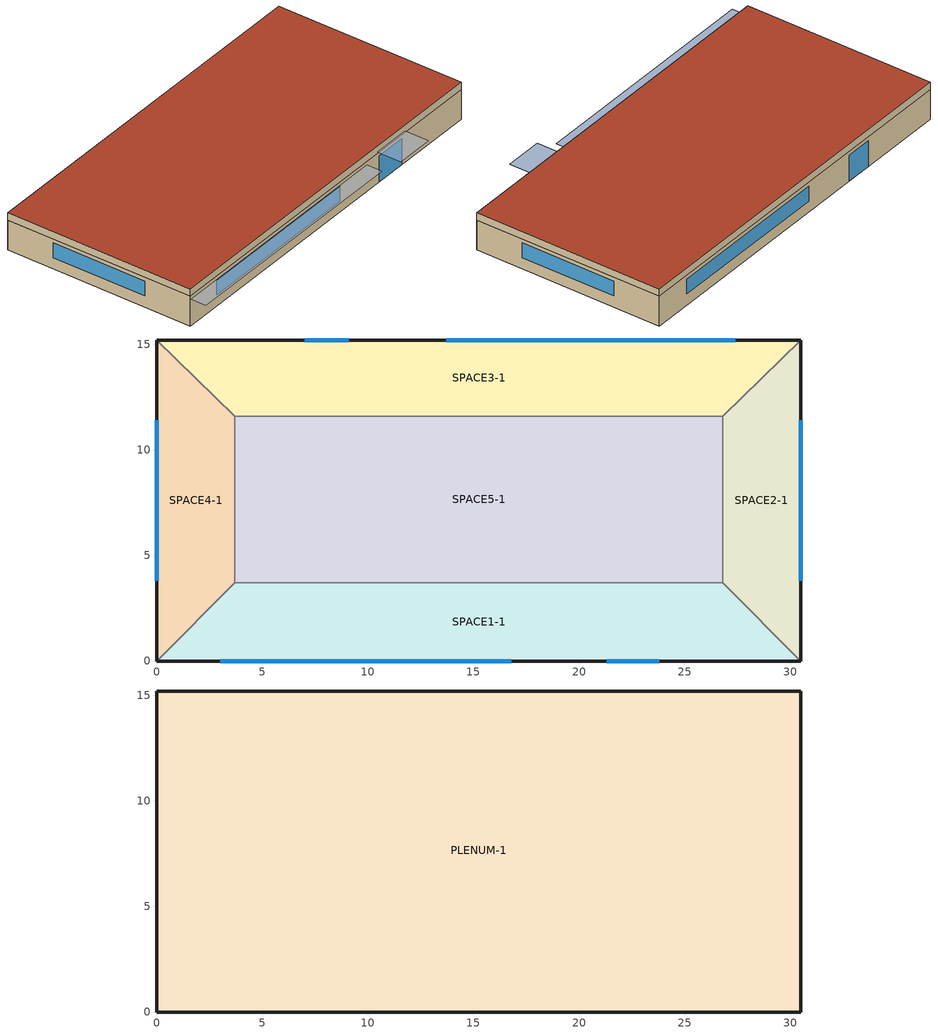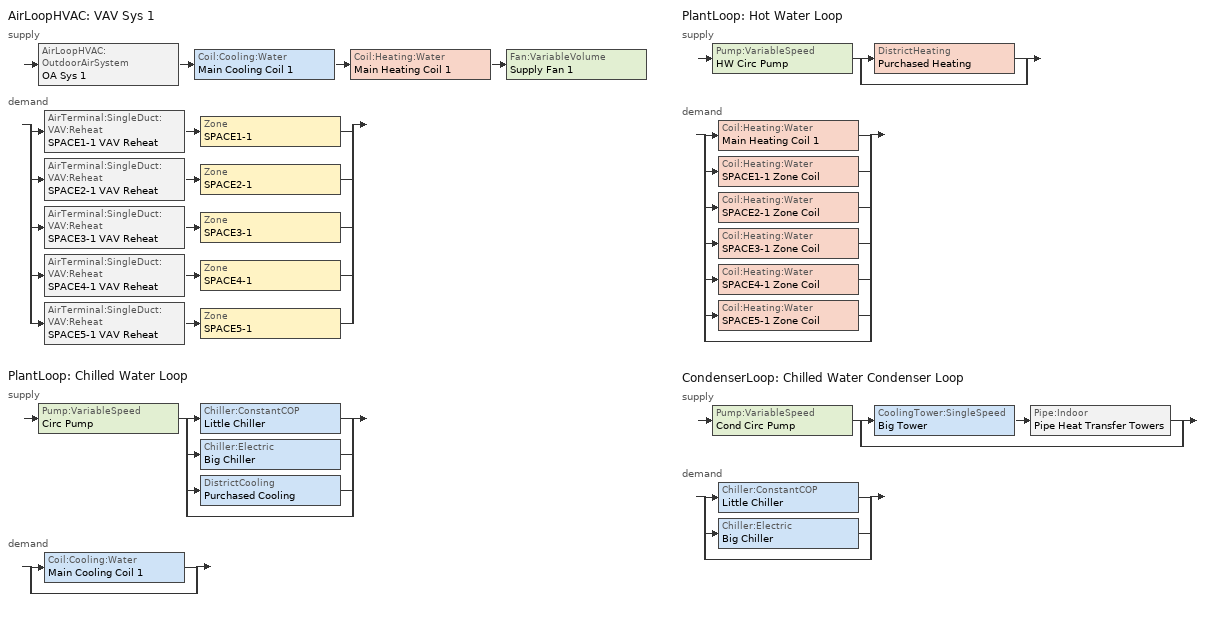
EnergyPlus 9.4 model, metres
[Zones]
SPACE3-1
 floor ground (FLOOR-SLAB-1): 26.8,11.6 3.7,11.6 0,15.2 30.5,15.2 z0
 wall outside (WALL-1): 30.5,15.2 0,15.2 z0:2.4
 wall to SPACE2-1 (INT-WALL-1): 26.8,11.6 30.5,15.2 z0:2.4
 wall to SPACE4-1 (INT-WALL-1): 0,15.2 3.7,11.6 z0:2.4
 wall to SPACE5-1 (INT-WALL-1): 3.7,11.6 26.8,11.6 z0:2.4
 window (Sgl Grey 3mm): 9.1,15.2 7,15.2 z0:2.1
 window (Dbl Clr 3mm/13mm Air): 27.4,15.2 13.7,15.2 z0.9:2.1
SPACE1-1
 floor ground (FLOOR-SLAB-1): 26.8,3.7 30.5,0 0,0 3.7,3.7 z0
 wall outside (WALL-1): 0,0 30.5,0 z0:2.4
 wall to SPACE2-1 (INT-WALL-1): 30.5,0 26.8,3.7 z0:2.4
 wall to SPACE4-1 (INT-WALL-1): 3.7,3.7 0,0 z0:2.4
 wall to SPACE5-1 (INT-WALL-1): 26.8,3.7 3.7,3.7 z0:2.4
 window (Sgl Grey 3mm): 21.3,0 23.8,0 z0:2.1
 window (Dbl Clr 3mm/13mm Air): 3,0 16.8,0 z0.9:2.1
SPACE2-1
 floor ground (FLOOR-SLAB-1): 26.8,11.6 30.5,15.2 30.5,0 26.8,3.7 z0
 wall outside (WALL-1): 30.5,0 30.5,15.2 z0:2.4
 wall to SPACE5-1 (INT-WALL-1): 26.8,11.6 26.8,3.7 z0:2.4
 window (Dbl Clr 3mm/13mm Air): 30.5,3.8 30.5,11.4 z0.9:2.1
SPACE4-1
 floor ground (FLOOR-SLAB-1): 3.7,3.7 0,0 0,15.2 3.7,11.6 z0
 wall outside (WALL-1): 0,15.2 0,0 z0:2.4
 wall to SPACE5-1 (INT-WALL-1): 3.7,3.7 3.7,11.6 z0:2.4
 window (Dbl Clr 3mm/13mm Air): 0,11.4 0,3.8 z0.9:2.1
SPACE5-1
 floor ground (FLOOR-SLAB-1): 26.8,11.6 26.8,3.7 3.7,3.7 3.7,11.6 z0
PLENUM-1
 floor to SPACE1-1 (CLNG-1): 26.8,3.7 30.5,0 0,0 3.7,3.7 z2.4
 floor to SPACE2-1 (CLNG-1): 26.8,11.6 30.5,15.2 30.5,0 26.8,3.7 z2.4
 floor to SPACE3-1 (CLNG-1): 26.8,11.6 3.7,11.6 0,15.2 30.5,15.2 z2.4
 floor to SPACE4-1 (CLNG-1): 3.7,3.7 0,0 0,15.2 3.7,11.6 z2.4
 floor to SPACE5-1 (CLNG-1): 26.8,11.6 26.8,3.7 3.7,3.7 3.7,11.6 z2.4
 wall outside (WALL-1): 30.5,15.2 0,15.2 0,0 30.5,0 30.5,15.2 z2.4:3
 roof outside (ROOF-1): 0,15.2 0,0 30.5,0 30.5,15.2 z3
shading: 0,-1.3 0,0 19.8,0 19.8,-1.3 z2.2; 21,-2 21,0 24.1,0 24.1,-2 z2.6
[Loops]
AirLoopHVAC 'VAV Sys 1'
 supply: AirLoopHVAC:OutdoorAirSystem 'OA Sys 1' > Coil:Cooling:Water 'Main Cooling Coil 1' > Coil:Heating:Water 'Main Heating Coil 1' > Fan:VariableVolume 'Supply Fan 1'
 demand: split
  | AirTerminal:SingleDuct:VAV:Reheat 'SPACE1-1 VAV Reheat' > Zone 'SPACE1-1'
  | AirTerminal:SingleDuct:VAV:Reheat 'SPACE2-1 VAV Reheat' > Zone 'SPACE2-1'
  | AirTerminal:SingleDuct:VAV:Reheat 'SPACE3-1 VAV Reheat' > Zone 'SPACE3-1'
  | AirTerminal:SingleDuct:VAV:Reheat 'SPACE4-1 VAV Reheat' > Zone 'SPACE4-1'
  | AirTerminal:SingleDuct:VAV:Reheat 'SPACE5-1 VAV Reheat' > Zone 'SPACE5-1'
PlantLoop 'Chilled Water Loop'
 supply: Pump:VariableSpeed 'Circ Pump' > split
  | Chiller:ConstantCOP 'Little Chiller'
  | Chiller:Electric 'Big Chiller'
  | DistrictCooling 'Purchased Cooling'
  | bypass
 demand: split
  | Coil:Cooling:Water 'Main Cooling Coil 1'
  | bypass
PlantLoop 'Hot Water Loop'
 supply: Pump:VariableSpeed 'HW Circ Pump' > split
  | DistrictHeating 'Purchased Heating'
  | bypass
 demand: split
  | Coil:Heating:Water 'Main Heating Coil 1'
  | Coil:Heating:Water 'SPACE1-1 Zone Coil'
  | Coil:Heating:Water 'SPACE2-1 Zone Coil'
  | Coil:Heating:Water 'SPACE3-1 Zone Coil'
  | Coil:Heating:Water 'SPACE4-1 Zone Coil'
  | Coil:Heating:Water 'SPACE5-1 Zone Coil'
  | bypass
CondenserLoop 'Chilled Water Condenser Loop'
 supply: Pump:VariableSpeed 'Cond Circ Pump' > split
  | CoolingTower:SingleSpeed 'Big Tower' > Pipe:Indoor 'Pipe Heat Transfer Towers'
  | bypass
 demand: split
  | Chiller:ConstantCOP 'Little Chiller'
  | Chiller:Electric 'Big Chiller'
  | bypass
[Building]
Building: Loads convergence tolerance value=0.04; Maximum number of warmup days=25; Minimum number of warmup days=6; North axis=30; Solar distribution=FullExterior; Temperature convergence tolerance value=0.4; Terrain=City
[Site:GroundTemperature:BuildingSurface]
20.03, 20.03, 20.13, 20.3, 20.43, 20.52, 20.62, 20.77, 20.78, 20.55, 20.44, 20.2
[Site:GroundTemperature:Deep]
16.1, 16.1, 16.1, 16.1, 16.1, 16.1, 16.1, 16.1, 16.1, 16.1, 16.1, 16.1
[Site:Location]
CHICAGO_IL_USA TMY2-94846: Elevation=190; Latitude=41.78; Longitude=-87.75; Time zone=-6
[SizingPeriod:DesignDay] Barometric pressure=99063; Day of month=21; Daylight saving time indicator=No; Humidity condition type=WetBulb; Rain indicator=No; Snow indicator=No; Solar model indicator=ASHRAEClearSky
Name | Daily dry bulb temperature range | Day type | Maximum dry bulb temperature | Month | Sky clearness | Wetbulb or dewpoint at maximum dry bulb | Wind direction | Wind speed
CHICAGO_IL_USA Annual Cooling 1% Design Conditions DB/MCWB | 10.7 | SummerDesignDay | 31.5 | 7 | 1 | 23 | 230 | 5.3
CHICAGO_IL_USA Annual Heating 99% Design Conditions DB | 0 | WinterDesignDay | -17.3 | 1 | 0 | -17.3 | 270 | 4.9
[Construction]
CLNG-1: MAT-CLNG-1
Dbl Clr 3mm/13mm Air: CLEAR 3MM, AIR 13MM, CLEAR 3MM
FLOOR-SLAB-1: CC03
INT-WALL-1: GP02, AL21, GP02
Insulated Pipe: Pipe Insulation, Pipe Steel
ROOF-1: RG01, BR01, IN46, WD01
Sgl Grey 3mm: GREY 3MM
WALL-1: WD01, PW03, IN02, GP01
[Material] Thermal absorptance=0.9
Name | Conductivity | Density | Roughness | Solar absorptance | Specific heat | Thickness | Visible absorptance
BR01 | 0.162 | 1121 | VeryRough | 0.7 | 1464 | 0.0095 | 0.7
CC03 | 1.31 | 2243 | MediumRough | 0.65 | 837 | 0.1016 | 0.65
GP01 | 0.16 | 801 | MediumSmooth | 0.75 | 837 | 0.0127 | 0.75
GP02 | 0.16 | 801 | MediumSmooth | 0.75 | 837 | 0.0159 | 0.75
IN02 | 0.043 | 10 | Rough | 0.75 | 837 | 0.0901 | 0.75
IN46 | 0.023 | 24 | VeryRough | 0.5 | 1590 | 0.0762 | 0.5
PW03 | 0.115 | 545 | MediumSmooth | 0.78 | 1213 | 0.0127 | 0.78
Pipe Insulation | 0.04 | 91 | VeryRough | 0.5 | 836 | 0.03 | 0.5
Pipe Steel | 45.31 | 7833 | Smooth | 0.5 | 500 | 0.003 | 0.5
RG01 | 1.442 | 881 | Rough | 0.65 | 1674 | 0.0127 | 0.65
WD01 | 0.115 | 513 | MediumSmooth | 0.78 | 1381 | 0.0191 | 0.78
[Material:AirGap]
AL21: Thermal resistance=0.157
[Material:NoMass]
MAT-CLNG-1: Roughness=Rough; Solar absorptance=0.65; Thermal absorptance=0.65; Thermal resistance=0.652259; Visible absorptance=0.65
[WindowMaterial:Gas]
AIR 13MM: Gas type=Air; Thickness=0.0127
[WindowMaterial:Glazing] Back side infrared hemispherical emissivity=0.84; Conductivity=0.9; Front side infrared hemispherical emissivity=0.84; Infrared transmittance at normal incidence=0; Optical data type=SpectralAverage; Thickness=0.003
Name | Back side solar reflectance at normal incidence | Back side visible reflectance at normal incidence | Front side solar reflectance at normal incidence | Front side visible reflectance at normal incidence | Solar transmittance at normal incidence | Visible transmittance at normal incidence
CLEAR 3MM | 0.075 | 0.081 | 0.075 | 0.081 | 0.837 | 0.898
GREY 3MM | 0.061 | 0.061 | 0.061 | 0.061 | 0.626 | 0.611
[AirLoopHVAC]
VAV Sys 1: Design supply air flow rate=Autosize
[AirLoopHVAC:ReturnPlenum]
Return-Plenum-1: Zone=PLENUM-1
[AirTerminal:SingleDuct:VAV:Reheat] Availability schedule=ReheatCoilAvailSched; Constant minimum air flow fraction=0.3; Convergence tolerance=0.001; Damper heating action=ReverseWithLimits; Maximum air flow rate=Autosize; Maximum flow fraction during reheat=Autosize; Maximum flow per zone floor area during reheat=Autosize; Maximum hot water or steam flow rate=0.002; Minimum hot water or steam flow rate=0; Zone minimum air flow input method=Constant
Name | Reheat coil
SPACE1-1 VAV Reheat | SPACE1-1 Zone Coil
SPACE2-1 VAV Reheat | SPACE2-1 Zone Coil
SPACE3-1 VAV Reheat | SPACE3-1 Zone Coil
SPACE4-1 VAV Reheat | SPACE4-1 Zone Coil
SPACE5-1 VAV Reheat | SPACE5-1 Zone Coil
[AvailabilityManager:Scheduled]
VAV Sys 1 Avail: Schedule=FanAvailSched
[Chiller:ConstantCOP]
Little Chiller: Chiller flow mode=LeavingSetpointModulated; Condenser type=WaterCooled; Design chilled water flow rate=0.0011; Design condenser water flow rate=0.0011; Nominal capacity=25000; Nominal cop=2.5
[Chiller:Electric]
Big Chiller: Chilled water outlet temperature lower limit=5; Chiller flow mode=LeavingSetpointModulated; Condenser type=WaterCooled; Design chilled water flow rate=0.0011; Design chilled water outlet temperature=6.667; Design condenser fluid flow rate=0.0011; Design condenser inlet temperature=29.44; Maximum part load ratio=1; Minimum part load ratio=0.15; Nominal capacity=100000; Nominal cop=2.75; Optimum part load ratio=0.65; Temperature rise coefficient=2.682759; Coefficient 1 of capacity ratio curve=0.944836; Coefficient 1 of full load ratio curve=0.03303; Coefficient 1 of power ratio curve=1.907846; Coefficient 2 of capacity ratio curve=-0.0570088; Coefficient 2 of full load ratio curve=0.6852; Coefficient 2 of power ratio curve=-1.20499; Coefficient 3 of capacity ratio curve=-0.00185486; Coefficient 3 of full load ratio curve=0.2818; Coefficient 3 of power ratio curve=0.263462
[Coil:Cooling:Water]
Main Cooling Coil 1: Availability schedule=CoolingCoilAvailSched; Design air flow rate=2.284; Design inlet air humidity ratio=0.0167; Design inlet air temperature=26.667; Design inlet water temperature=7.222; Design outlet air humidity ratio=0.0099; Design outlet air temperature=14.389; Design water flow rate=0.0033; Heat exchanger configuration=CrossFlow; Type of analysis=SimpleAnalysis
[Coil:Heating:Water] Availability schedule=ReheatCoilAvailSched; Performance input method=UFactorTimesAreaAndDesignWaterFlowRate; Rated capacity=Autosize; Rated inlet air temperature=16.6; Rated inlet water temperature=82.2; Rated outlet air temperature=32.2; Rated outlet water temperature=71.1; U factor times area value=5000
Name | Maximum water flow rate
Main Heating Coil 1 | 0.0043
SPACE1-1 Zone Coil; SPACE2-1 Zone Coil; SPACE3-1 Zone Coil; SPACE4-1 Zone Coil; SPACE5-1 Zone Coil | 0.002
[CondenserEquipmentList]
All Towers: Big Tower, CoolingTower:SingleSpeed
[CondenserEquipmentOperationSchemes]
Tower Loop Operation: Control scheme 1=Year Round Tower Operation; Control scheme 1 schedule=ON
[CondenserLoop]
Chilled Water Condenser Loop: Condenser equipment operation scheme=Tower Loop Operation; Condenser loop volume=Autocalculate; Fluid type=Water; Load distribution scheme=SequentialLoad; Maximum loop flow rate=0.0011; Maximum loop temperature=80; Minimum loop flow rate=0; Minimum loop temperature=10
[Controller:OutdoorAir]
OA Controller 1: Economizer control action type=ModulateFlow; Economizer control type=FixedDryBulb; Economizer maximum limit dry bulb temperature=19; Economizer minimum limit dry bulb temperature=4; Lockout type=NoLockout; Maximum outdoor air flow rate=Autosize; Minimum limit type=FixedMinimum; Minimum outdoor air flow rate=Autosize; Minimum outdoor air schedule=Min OA Sched
[Controller:WaterCoil] Actuator variable=Flow; Control variable=Temperature; Controller convergence tolerance=0.002; Minimum actuated flow=0
Name | Action | Maximum actuated flow
Central Cooling Coil Contoller 1 | Reverse | 0.0033
Central Heating Coil Contoller 1 | Normal | 0.0043
[CoolingTower:SingleSpeed]
Big Tower: Design air flow rate=16; Design fan power=1000; Design u factor times area value=1750; Design water flow rate=0.0011; Free convection regime air flow rate=0; Free convection regime u factor times area value=0; Performance input method=UFactorTimesAreaAndDesignWaterFlowRate
[DesignSpecification:OutdoorAir] Outdoor air flow per person=0.00944; Outdoor air flow per zone=0; Outdoor air flow per zone floor area=0; Outdoor air method=Flow/Person
SZ DSOA SPACE1-1; SZ DSOA SPACE2-1; SZ DSOA SPACE3-1; SZ DSOA SPACE4-1; SZ DSOA SPACE5-1
[DistrictCooling]
Purchased Cooling: Nominal capacity=680000
[DistrictHeating]
Purchased Heating: Nominal capacity=1000000
[ElectricEquipment] Design level calculation method=EquipmentLevel; Fraction latent=0; Fraction lost=0; Fraction radiant=0.3; Schedule=EQUIP-1
Name | Zone or zonelist | Design level
SPACE1-1 ElecEq 1 | SPACE1-1 | 1056
SPACE2-1 ElecEq 1 | SPACE2-1 | 456
SPACE3-1 ElecEq 1 | SPACE3-1 | 1056
SPACE4-1 ElecEq 1 | SPACE4-1 | 456
SPACE5-1 ElecEq 1 | SPACE5-1 | 1976
[Fan:VariableVolume]
Supply Fan 1: Availability schedule=FanAvailSched; Fan power coefficient 1=0.350712; Fan power coefficient 2=0.308505; Fan power coefficient 3=-0.541374; Fan power coefficient 4=0.871988; Fan power coefficient 5=0; Fan power minimum flow fraction=0.25; Fan power minimum flow rate input method=Fraction; Fan total efficiency=0.7; Maximum flow rate=Autosize; Motor efficiency=0.9; Motor in airstream fraction=1; Pressure rise=600
[Lights] Design level calculation method=LightingLevel; End use subcategory=GeneralLights; Fraction radiant=0.59; Fraction replaceable=0; Fraction visible=0.2; Return air fraction=0.2; Schedule=LIGHTS-1
Name | Zone or zonelist | Lighting level
SPACE1-1 Lights 1 | SPACE1-1 | 1584
SPACE2-1 Lights 1 | SPACE2-1 | 684
SPACE3-1 Lights 1 | SPACE3-1 | 1584
SPACE4-1 Lights 1 | SPACE4-1 | 684
SPACE5-1 Lights 1 | SPACE5-1 | 2964
[People] Activity level schedule=ActSchd; Fraction radiant=0.3; Number of people calculation method=People; Number of people schedule=OCCUPY-1
Name | Zone or zonelist | Number of people
SPACE1-1 People 1 | SPACE1-1 | 11
SPACE2-1 People 1 | SPACE2-1 | 5
SPACE3-1 People 1 | SPACE3-1 | 11
SPACE4-1 People 1 | SPACE4-1 | 5
SPACE5-1 People 1 | SPACE5-1 | 20
[Pipe:Indoor]
Pipe Heat Transfer Towers: Ambient air velocity schedule=InteriorPipeHTVelSchedule; Ambient temperature schedule=InteriorPipeHTSchedule; Construction=Insulated Pipe; Environment type=Schedule; Pipe inside diameter=0.05; Pipe length=100
[PlantEquipmentList]
All Chillers: Big Chiller, Chiller:Electric, Little Chiller, Chiller:ConstantCOP
Chiller Plant; Electric Only: Big Chiller, Chiller:Electric
Chiller Plant and Purchased: Big Chiller, Chiller:Electric, Purchased Cooling, DistrictCooling
Purchased Only: Purchased Cooling, DistrictCooling
heating plant: Purchased Heating, DistrictHeating
[PlantEquipmentOperation:CoolingLoad] Load range 1 lower limit=0
Name | Load range 1 upper limit | Range 1 equipment list
Off Peak Operation | 900000 | Electric Only
Peak Operation | 500000 | Electric Only
Year Round Tower Operation | 90000000 | All Towers
[PlantEquipmentOperation:HeatingLoad]
Purchased Only: Load range 1 lower limit=0; Load range 1 upper limit=1000000; Range 1 equipment list=heating plant
[PlantEquipmentOperationSchemes]
Name | Control scheme 1 | Control scheme 1 schedule | Control scheme 2 | Control scheme 2 schedule
CW Loop Operation | Peak Operation | On Peak | Peak Operation | Off Peak
Hot Loop Operation | Purchased Only | ON
[PlantLoop] Fluid type=Water; Load distribution scheme=Optimal; Minimum loop flow rate=0; Plant loop volume=Autocalculate
Name | Maximum loop flow rate | Maximum loop temperature | Minimum loop temperature | Plant equipment operation scheme
Chilled Water Loop | 0.0011 | 98 | 1 | CW Loop Operation
Hot Water Loop | 0.0043 | 100 | 10 | Hot Loop Operation
[Pump:VariableSpeed] Design minimum flow rate=0; Design pump head=300000; Fraction of motor inefficiencies to fluid stream=0; Motor efficiency=0.87; Pump control type=Intermittent; Coefficient 1 of the part load performance curve=0; Coefficient 2 of the part load performance curve=1; Coefficient 3 of the part load performance curve=0; Coefficient 4 of the part load performance curve=0
Name | Design maximum flow rate | Design power consumption
Circ Pump; Cond Circ Pump | 0.0011 | 500
HW Circ Pump | 0.0043 | 2000
[SetpointManager:FollowOutdoorAirTemperature]
MyCondenserControl: Control variable=Temperature; Maximum setpoint temperature=80; Minimum setpoint temperature=10; Offset temperature difference=0; Reference temperature type=OutdoorAirWetBulb; Setpoint node or nodelist=Condenser Supply Outlet Node
[SetpointManager:MixedAir]
Mixed Air Temp Manager 1: Control variable=Temperature; Setpoint node or nodelist=Main Branch SetPoint Node List
[SetpointManager:Scheduled] Control variable=Temperature
Name | Schedule | Setpoint node or nodelist
Big Chiller Setpoint Manager | CW Loop Temp Schedule | Big Chiller Outlet Node
Chilled Water Loop Setpoint Manager | CW Loop Temp Schedule | Chilled Water Loop Setpoint Node List
Hot Water Loop Setpoint Manager | HW Loop Temp Schedule | Hot Water Loop Setpoint Node List
Little Chiller Setpoint Manager | CW Loop Temp Schedule | Little Chiller Outlet Node
Supply Air Temp Manager 1 | Seasonal Reset Supply Air Temp Sch | VAV Sys 1 Outlet Node
[Sizing:System]
VAV Sys 1: 100 outdoor air in cooling=No; 100 outdoor air in heating=No; Central cooling capacity control method=VAV; Central cooling design supply air humidity ratio=0.008; Central cooling design supply air temperature=12.8; Central heating design supply air humidity ratio=0.008; Central heating design supply air temperature=16.7; Central heating maximum system air flow ratio=0.3; Cooling design capacity=Autosize; Cooling design capacity method=CoolingDesignCapacity; Cooling supply air flow rate=0; Cooling supply air flow rate method=DesignDay; Design outdoor air flow rate=Autosize; Heating design capacity=Autosize; Heating design capacity method=HeatingDesignCapacity; Heating supply air flow rate=0; Heating supply air flow rate method=DesignDay; Precool design humidity ratio=0.008; Precool design temperature=11; Preheat design humidity ratio=0.008; Preheat design temperature=7; Type of load to size on=Sensible; Type of zone sum to use=NonCoincident; Zone maximum outdoor air fraction=1
[Sizing:Zone] Account for dedicated outdoor air system=No; Cooling design air flow method=DesignDay; Cooling design air flow rate=0; Dedicated outdoor air high setpoint temperature for design=Autosize; Dedicated outdoor air low setpoint temperature for design=Autosize; Dedicated outdoor air system control strategy=NeutralSupplyAir; Heating design air flow method=DesignDay; Heating design air flow rate=0; Zone cooling design supply air humidity ratio=0.009; Zone cooling design supply air temperature=14; Zone cooling design supply air temperature input method=SupplyAirTemperature; Zone cooling sizing factor=0; Zone heating design supply air humidity ratio=0.004; Zone heating design supply air temperature=50; Zone heating design supply air temperature input method=SupplyAirTemperature; Zone heating sizing factor=0
Name | Design specification outdoor air object
SPACE1-1 | SZ DSOA SPACE1-1
SPACE2-1 | SZ DSOA SPACE2-1
SPACE3-1 | SZ DSOA SPACE3-1
SPACE4-1 | SZ DSOA SPACE4-1
SPACE5-1 | SZ DSOA SPACE5-1
[ThermostatSetpoint:DualSetpoint]
DualSetPoint: Cooling setpoint temperature schedule=Clg-SetP-Sch; Heating setpoint temperature schedule=Htg-SetP-Sch
[ThermostatSetpoint:SingleCooling]
CoolingSetpoint: Setpoint temperature schedule=Clg-SetP-Sch
[ThermostatSetpoint:SingleHeating]
HeatingSetpoint: Setpoint temperature schedule=Htg-SetP-Sch
[Zone] Multiplier=1; Type=1
Name | Ceiling height | Volume
PLENUM-1 | 0.6096 | 283.2
SPACE1-1; SPACE3-1 | 2.4384 | 239.247
SPACE2-1; SPACE4-1 | 2.4384 | 103.311
SPACE5-1 | 2.4384 | 447.683
[ZoneControl:Thermostat] Control 1=CoolingSetPoint; Control 2=HeatingSetpoint; Control 3=DualSetPoint; Control type schedule=Zone Control Type Sched
Name | Zone or zonelist
SPACE1-1 Control | SPACE1-1
SPACE2-1 Control | SPACE2-1
SPACE3-1 Control | SPACE3-1
SPACE4-1 Control | SPACE4-1
SPACE5-1 Control | SPACE5-1
[Zone equipment]
SPACE1-1: SPACE1-1 VAV Reheat
SPACE2-1: SPACE2-1 VAV Reheat
SPACE3-1: SPACE3-1 VAV Reheat
SPACE4-1: SPACE4-1 VAV Reheat
SPACE5-1: SPACE5-1 VAV Reheat
[ZoneInfiltration:DesignFlowRate] Constant term coefficient=0; Design flow rate calculation method=Flow/Zone; Schedule=INFIL-SCH; Temperature term coefficient=0; Velocity squared term coefficient=0; Velocity term coefficient=0.2237
Name | Zone or zonelist | Design flow rate
SPACE1-1 Infil 1 | SPACE1-1 | 0.0167
SPACE2-1 Infil 1 | SPACE2-1 | 0.00717
SPACE3-1 Infil 1 | SPACE3-1 | 0.0167
SPACE4-1 Infil 1 | SPACE4-1 | 0.00717
SPACE5-1 Infil 1 | SPACE5-1 | 0.031089
[Schedule:Compact]
ActSchd: Through: 12/31, For: AllDays, Until: 24:00, 117.24
CW Loop Temp Schedule: Through: 12/31, For: AllDays, Until: 24:00, 7.22
Clg-SetP-Sch: Through: 12/31, For: SummerDesignDay, Until: 24:00, 23.9, For: WinterDesignDay, Until: 24:00, 40, For: WeekDays, Until: 7:00, 40, Until: 18:00, 23.9, Until: 24:00, 40, For: WeekEnds Holiday, Until: 7:00, 40, Until: 13:00, 23.9, Until: 24:00, 32.2, For: AllOtherDays, Until: 7:00, 40, Until: 18:00, 23.9, Until: 24:00, 40
CoolingCoilAvailSched: Through: 3/31, For: AllDays, Until: 24:00, 0, Through: 9/30, For: WeekDays, Until: 7:00, 0, Until: 17:00, 1, Until: 24:00, 0, For: SummerDesignDay WinterDesignDay, Until: 24:00, 1, For: AllOtherDays, Until: 24:00, 0, Through: 12/31, For: AllDays, Until: 24:00, 0
EQUIP-1: Through: 12/31, For: WeekDays SummerDesignDay CustomDay1 CustomDay2, Until: 8:00, 0.02, Until: 9:00, 0.4, Until: 14:00, 0.9, Until: 15:00, 0.8, Until: 16:00, 0.7, Until: 18:00, 0.5, Until: 20:00, 0.3, Until: 24:00, 0.02, For: Weekends WinterDesignDay Holiday, Until: 24:00, 0.2
FanAvailSched; ReheatCoilAvailSched: Through: 3/31, For: AllDays, Until: 24:00, 1, Through: 9/30, For: WeekDays, Until: 7:00, 0, Until: 17:00, 1, Until: 24:00, 0, For: SummerDesignDay WinterDesignDay, Until: 24:00, 1, For: AllOtherDays, Until: 24:00, 0, Through: 12/31, For: AllDays, Until: 24:00, 1
HW Loop Temp Schedule: Through: 12/31, For: AllDays, Until: 24:00, 82
Htg-SetP-Sch: Through: 12/31, For: SummerDesignDay, Until: 24:00, 12.8, For: WinterDesignDay, Until: 24:00, 21.1, For: WeekDays, Until: 7:00, 12.8, Until: 18:00, 21.1, Until: 24:00, 12.8, For: WeekEnds Holiday, Until: 7:00, 12.8, Until: 13:00, 21.1, Until: 24:00, 12.8, For: AllOtherDays, Until: 7:00, 12.8, Until: 18:00, 21.1, Until: 24:00, 12.8
INFIL-SCH: Through: 3/31, For: AllDays, Until: 24:00, 1, Through: 10/31, For: AllDays, Until: 24:00, 0, Through: 12/31, For: AllDays, Until: 24:00, 1
InteriorPipeHTSchedule: Through: 3/31, For: AllDays, Until: 24:00, 20, Through: 10/31, For: AllDays, Until: 24:00, 32, Through: 12/31, For: AllDays, Until: 24:00, 18
InteriorPipeHTVelSchedule: Through: 3/31, For: AllDays, Until: 24:00, 8.1, Through: 10/31, For: AllDays, Until: 24:00, 3.4, Through: 12/31, For: AllDays, Until: 24:00, 6.3
LIGHTS-1: Through: 12/31, For: WeekDays SummerDesignDay CustomDay1 CustomDay2, Until: 8:00, 0.05, Until: 9:00, 0.9, Until: 10:00, 0.95, Until: 11:00, 1, Until: 12:00, 0.95, Until: 13:00, 0.8, Until: 14:00, 0.9, Until: 18:00, 1, Until: 19:00, 0.6, Until: 21:00, 0.2, Until: 24:00, 0.05, For: Weekends WinterDesignDay Holiday, Until: 24:00, 0.05
Min OA Sched: Through: 12/31, For: Weekdays, Until: 6:00, 0.02, Until: 18:00, 1, Until: 24:00, 0.02, For: AllOtherDays, Until: 24:00, 0.02
OCCUPY-1: Through: 12/31, For: WeekDays SummerDesignDay CustomDay1 CustomDay2, Until: 8:00, 0, Until: 11:00, 1, Until: 12:00, 0.8, Until: 13:00, 0.4, Until: 14:00, 0.8, Until: 18:00, 1, Until: 19:00, 0.5, Until: 21:00, 0.1, Until: 24:00, 0, For: Weekends WinterDesignDay Holiday, Until: 24:00, 0
OFF PEAK: Through: 12/31, For: AllDays, Until: 9:00, 1, Until: 18:00, 0, Until: 24:00, 1
ON PEAK: Through: 12/31, For: AllDays, Until: 9:00, 0, Until: 18:00, 1, Until: 24:00, 0
On: Through: 12/31, For: AllDays, Until: 24:00, 1
Seasonal Reset Supply Air Temp Sch: Through: 3/31, For: AllDays, Until: 24:00, 16, Through: 9/30, For: AllDays, Until: 24:00, 13, Through: 12/31, For: AllDays, Until: 24:00, 16
Zone Control Type Sched: Through: 12/31, For: SummerDesignDay, Until: 24:00, 2, For: WinterDesignDay, Until: 24:00, 1, For: AllOtherDays, Until: 24:00, 4
